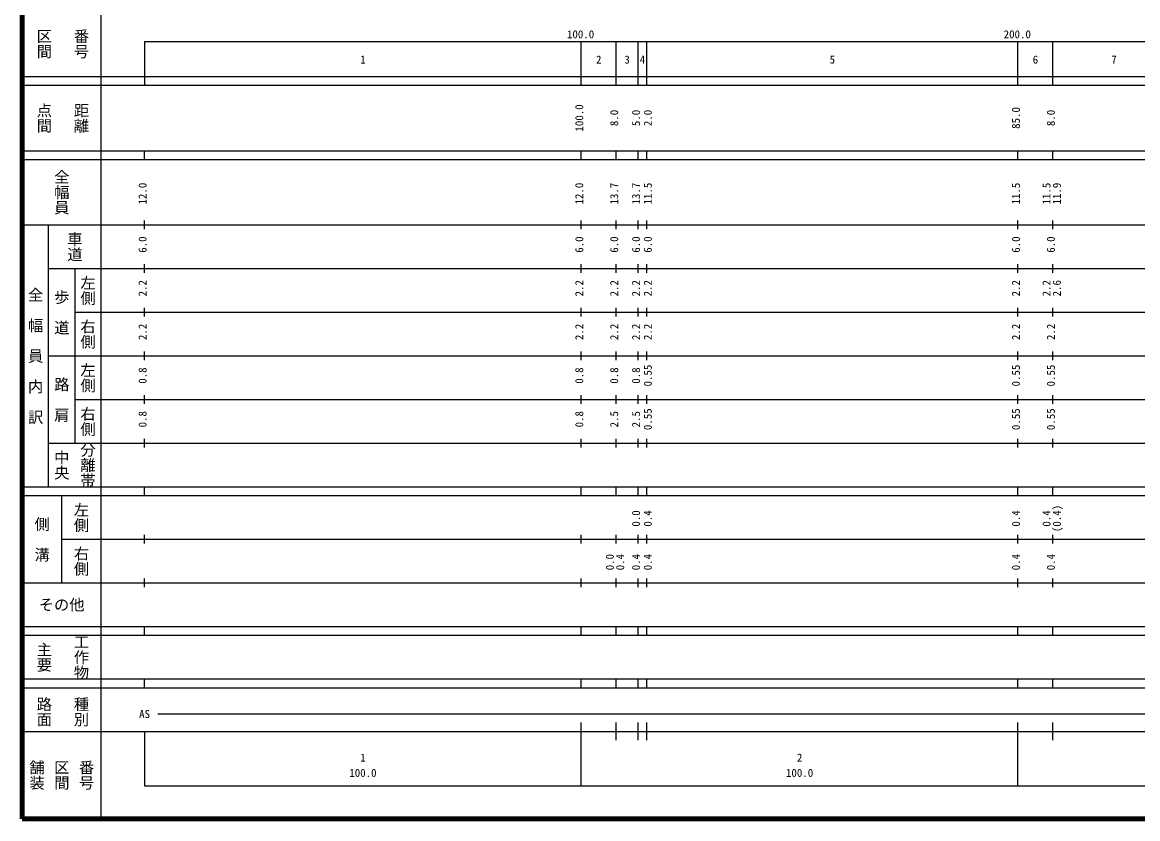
# Model space of a CAD drawing. Units: millimetres on the paper, enlarged 1000 times. Extents: x 40000 to 680000, y 20000 to 380000.
# Drawn here: x 40000 to 295417, y 20000 to 202409 of the extents above; entities that cross this region are included whole.
import ezdxf
from ezdxf.enums import TextEntityAlignment as Align

# ---------------------------------------------------------------- set-up
doc = ezdxf.new("R2010")
doc.units = ezdxf.units.MM
doc.header["$LTSCALE"] = 1000
doc.layers.add('M-TTL', color=2, linetype='Continuous', lineweight=140)
doc.layers.add('M-TTL-BAND', color=7, linetype='Continuous', lineweight=25)
doc.styles.add('@ＭＳ ゴシック', font='')
doc.styles.add('ＭＳ ゴシック', font='')
doc.styles.get('@ＭＳ ゴシック').set_extended_font_data('@MS Gothic')
doc.styles.get('ＭＳ ゴシック').set_extended_font_data('MS Gothic')

msp = doc.modelspace()

# ---------------------------------------------------------------- linework, layer by layer
at = {"layer": 'M-TTL'}
for p, q in [((40000, 380000), (40000, 20000)), ((40000, 20000), (680000, 20000))]:
    msp.add_line(p, q, dxfattribs=at)
at = {"layer": 'M-TTL-BAND'}
for p, q in [((58000, 370000), (58000, 20000)), ((68000, 198000), (579000, 198000)), ((68000, 198000), (68000, 188000)), ((168000, 188000), (168000, 198000)), ((176000, 188000), (176000, 198000)), ((181000, 188000), (181000, 198000)), ((183000, 188000), (183000, 198000)), ((268000, 188000), (268000, 198000)), ((276000, 188000), (276000, 198000)), ((40000, 190000), (579000, 190000)), ((40000, 188000), (579000, 188000)), ((40000, 173000), (579000, 173000)), ((68000, 171000), (68000, 173000)), ((168000, 171000), (168000, 173000)), ((176000, 171000), (176000, 173000)), ((181000, 171000), (181000, 173000)), ((183000, 171000), (183000, 173000)), ((268000, 171000), (268000, 173000)), ((276000, 171000), (276000, 173000)), ((40000, 171000), (579000, 171000)), ((40000, 156000), (579000, 156000)), ((46000, 96000), (46000, 156000)), ((68000, 155000), (68000, 157000)), ((168000, 155000), (168000, 157000)), ((176000, 155000), (176000, 157000)), ((181000, 155000), (181000, 157000)), ((183000, 155000), (183000, 157000)), ((268000, 155000), (268000, 157000)), ((276000, 155000), (276000, 157000)), ((46000, 146000), (579000, 146000)), ((52000, 146000), (52000, 106000)), ((68000, 145000), (68000, 147000)), ((168000, 145000), (168000, 147000)), ((176000, 145000), (176000, 147000)), ((181000, 145000), (181000, 147000)), ((183000, 145000), (183000, 147000)), ((268000, 145000), (268000, 147000)), ((276000, 145000), (276000, 147000)), ((52000, 136000), (579000, 136000)), ((68000, 135000), (68000, 137000)), ((168000, 135000), (168000, 137000)), ((176000, 135000), (176000, 137000)), ((181000, 135000), (181000, 137000)), ((183000, 135000), (183000, 137000)), ((268000, 135000), (268000, 137000)), ((276000, 135000), (276000, 137000)), ((46000, 126000), (579000, 126000)), ((68000, 125000), (68000, 127000)), ((168000, 125000), (168000, 127000)), ((176000, 125000), (176000, 127000)), ((181000, 125000), (181000, 127000)), ((183000, 125000), (183000, 127000)), ((268000, 125000), (268000, 127000)), ((276000, 125000), (276000, 127000)), ((52000, 116000), (579000, 116000)), ((68000, 115000), (68000, 117000)), ((168000, 115000), (168000, 117000)), ((176000, 115000), (176000, 117000)), ((181000, 115000), (181000, 117000)), ((183000, 115000), (183000, 117000)), ((268000, 115000), (268000, 117000)), ((276000, 115000), (276000, 117000)), ((46000, 106000), (579000, 106000)), ((68000, 105000), (68000, 107000)), ((168000, 105000), (168000, 107000)), ((176000, 105000), (176000, 107000)), ((181000, 105000), (181000, 107000)), ((183000, 105000), (183000, 107000)), ((268000, 105000), (268000, 107000)), ((276000, 105000), (276000, 107000)), ((40000, 96000), (579000, 96000)), ((68000, 94000), (68000, 96000)), ((168000, 94000), (168000, 96000)), ((176000, 94000), (176000, 96000)), ((181000, 94000), (181000, 96000)), ((183000, 94000), (183000, 96000)), ((268000, 94000), (268000, 96000)), ((276000, 94000), (276000, 96000)), ((40000, 94000), (579000, 94000)), ((49000, 94000), (49000, 74000)), ((68000, 83000), (68000, 85000)), ((168000, 83000), (168000, 85000)), ((176000, 83000), (176000, 85000)), ((181000, 83000), (181000, 85000)), ((183000, 83000), (183000, 85000)), ((268000, 83000), (268000, 85000)), ((276000, 83000), (276000, 85000)), ((49000, 84000), (579000, 84000)), ((68000, 73000), (68000, 75000)), ((168000, 73000), (168000, 75000)), ((176000, 73000), (176000, 75000)), ((181000, 73000), (181000, 75000)), ((183000, 73000), (183000, 75000)), ((268000, 73000), (268000, 75000)), ((276000, 73000), (276000, 75000)), ((40000, 74000), (579000, 74000)), ((40000, 64000), (579000, 64000)), ((68000, 62000), (68000, 64000)), ((168000, 62000), (168000, 64000)), ((176000, 62000), (176000, 64000)), ((181000, 62000), (181000, 64000)), ((183000, 62000), (183000, 64000)), ((268000, 62000), (268000, 64000)), ((276000, 62000), (276000, 64000)), ((40000, 62000), (579000, 62000)), ((40000, 52000), (579000, 52000)), ((68000, 50000), (68000, 52000)), ((168000, 50000), (168000, 52000)), ((176000, 50000), (176000, 52000)), ((181000, 50000), (181000, 52000)), ((183000, 50000), (183000, 52000)), ((268000, 50000), (268000, 52000)), ((276000, 50000), (276000, 52000)), ((40000, 50000), (579000, 50000)), ((71000, 44000), (528000, 44000)), ((168000, 27500), (168000, 42000)), ((176000, 38000), (176000, 42000)), ((181000, 38000), (181000, 42000)), ((183000, 38000), (183000, 42000)), ((268000, 27500), (268000, 42000)), ((276000, 38000), (276000, 42000)), ((40000, 40000), (579000, 40000)), ((68000, 40000), (68000, 27500)), ((68000, 27500), (579000, 27500))]:
    msp.add_line(p, q, dxfattribs=at)

# ---------------------------------------------------------------- texts
at = {"layer": 'M-TTL-BAND', "style": '@ＭＳ ゴシック'}
for s, p in [('区間', (45000, 197500)), ('番号', (53500, 197500)), ('点間', (45000, 180500)), ('距離', (53500, 180500)), ('全幅員', (49000, 163500)), ('車道', (52000, 151000)), ('左側', (55000, 141000)), ('全\u3000幅\u3000員\u3000内\u3000訳', (43000, 126000)), ('歩\u3000道', (49000, 136000)), ('右側', (55000, 131000)), ('左側', (55000, 121000)), ('路\u3000肩', (49000, 116000)), ('右側', (55000, 111000)), ('分離帯', (55000, 101000)), ('中央', (49000, 101000)), ('左側', (53500, 89000)), ('側\u3000溝', (44500, 84000)), ('右側', (53500, 79000)), ('工作物', (53500, 57000)), ('主要', (45000, 57000)), ('路面', (45000, 44500)), ('種別', (53500, 44500)), ('舗装', (43333, 30000)), ('番号', (54667, 30000)), ('区間', (49000, 30000))]:
    msp.add_text(s, height=2566, rotation=270, dxfattribs=at).set_placement(p, align=Align.MIDDLE_CENTER)
at = {"layer": 'M-TTL-BAND', "style": 'ＭＳ ゴシック'}
for s, p in [('100.0', (167844, 198195)), ('200.0', (267844, 198195)), ('1', (118000, 192405)), ('2', (172000, 192405)), ('3', (178500, 192405)), ('4', (182000, 192405)), ('5', (225500, 192405)), ('6', (272000, 192405)), ('7', (290000, 192405)), ('AS', (68000, 42500)), ('1', (118000, 32523)), ('2', (218000, 32523)), ('100.0', (118000, 29033)), ('100.0', (218000, 29033))]:
    msp.add_text(s, height=1833, dxfattribs=at).set_placement(p, align=Align.BOTTOM_CENTER)
for s, p in [('100.0', (169000, 180500)), ('8.0', (177000, 180500)), ('5.0', (182000, 180500)), ('2.0', (184693, 180500)), ('85.0', (269000, 180500)), ('8.0', (277000, 180500)), ('12.0', (69000, 163174)), ('12.0', (169000, 163174)), ('13.7', (177000, 163174)), ('13.7', (182000, 163174)), ('11.5', (184693, 163174)), ('11.5', (269000, 163174)), ('11.5', (276000, 163174)), ('11.9', (278370, 163174)), ('6.0', (69000, 151500)), ('6.0', (169000, 151500)), ('6.0', (177000, 151500)), ('6.0', (182000, 151500)), ('6.0', (184693, 151500)), ('6.0', (269000, 151500)), ('6.0', (277000, 151500)), ('2.2', (69000, 141500)), ('2.2', (169000, 141500)), ('2.2', (177000, 141500)), ('2.2', (182000, 141500)), ('2.2', (184693, 141500)), ('2.2', (269000, 141500)), ('2.2', (276000, 141500)), ('2.6', (278370, 141500)), ('2.2', (69000, 131500)), ('2.2', (169000, 131500)), ('2.2', (177000, 131500)), ('2.2', (182000, 131500)), ('2.2', (184693, 131500)), ('2.2', (269000, 131500)), ('2.2', (277000, 131500)), ('0.8', (69000, 121500)), ('0.8', (169000, 121500)), ('0.8', (177000, 121500)), ('0.8', (182000, 121500)), ('0.55', (184693, 121500)), ('0.55', (269000, 121500)), ('0.55', (277000, 121500)), ('0.8', (69000, 111500)), ('0.8', (169000, 111500)), ('2.5', (177000, 111500)), ('2.5', (182000, 111500)), ('0.55', (184693, 111500)), ('0.55', (269000, 111500)), ('0.55', (277000, 111500)), ('0.0', (182000, 88764)), ('0.4', (184693, 88764)), ('0.4', (269000, 88764)), ('0.4', (276000, 88764)), ('(0.4)', (278370, 88764)), ('0.0', (176000, 78764)), ('0.4', (178370, 78764)), ('0.4', (182000, 78764)), ('0.4', (184693, 78764)), ('0.4', (269000, 78764)), ('0.4', (277000, 78764))]:
    msp.add_text(s, height=1833, rotation=90, dxfattribs=at).set_placement(p, align=Align.BOTTOM_CENTER)
msp.add_text('その他', height=2566, dxfattribs=at).set_placement((49000, 69000), align=Align.MIDDLE_CENTER)

doc.saveas('drawing.dxf')
